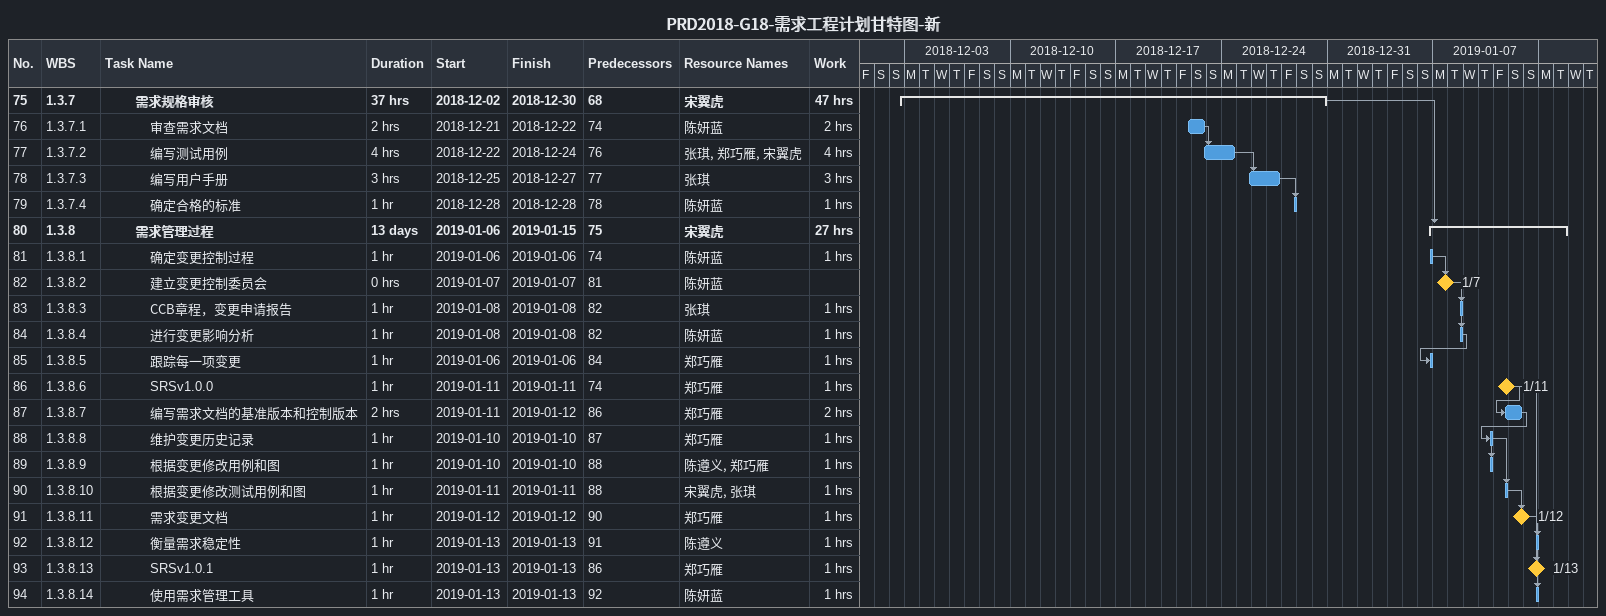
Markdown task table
PRD2018-G18-需求工程计划甘特图-新

| ID | WBS | Task | Duration | Start | Finish | Predecessors | Resources | Work (h) |
|---|---|---|---|---|---|---|---|---|
| 75 | 1.3.7 | **需求规格审核** | 37h | 2018-12-02 | 2018-12-30 | 68 | 宋翼虎 | 47 |
| 76 | 1.3.7.1 | 审查需求文档 | 2h | 2018-12-21 | 2018-12-22 | 74 | 陈妍蓝 | 2 |
| 77 | 1.3.7.2 | 编写测试用例 | 4h | 2018-12-22 | 2018-12-24 | 76 | 张琪, 郑巧雁, 宋翼虎 | 4 |
| 78 | 1.3.7.3 | 编写用户手册 | 3h | 2018-12-25 | 2018-12-27 | 77 | 张琪 | 3 |
| 79 | 1.3.7.4 | 确定合格的标准 | 1h | 2018-12-28 | 2018-12-28 | 78 | 陈妍蓝 | 1 |
| 80 | 1.3.8 | **需求管理过程** | 13d | 2019-01-06 | 2019-01-15 | 75 | 宋翼虎 | 27 |
| 81 | 1.3.8.1 | 确定变更控制过程 | 1h | 2019-01-06 | 2019-01-06 | 74 | 陈妍蓝 | 1 |
| 82 | 1.3.8.2 | 建立变更控制委员会 | 0h | 2019-01-07 | 2019-01-07 | 81 | 陈妍蓝 |  |
| 83 | 1.3.8.3 | CCB章程，变更申请报告 | 1h | 2019-01-08 | 2019-01-08 | 82 | 张琪 | 1 |
| 84 | 1.3.8.4 | 进行变更影响分析 | 1h | 2019-01-08 | 2019-01-08 | 82 | 陈妍蓝 | 1 |
| 85 | 1.3.8.5 | 跟踪每一项变更 | 1h | 2019-01-06 | 2019-01-06 | 84 | 郑巧雁 | 1 |
| 86 | 1.3.8.6 | SRSv1.0.0 | 1h | 2019-01-11 | 2019-01-11 | 74 | 郑巧雁 | 1 |
| 87 | 1.3.8.7 | 编写需求文档的基准版本和控制版本 | 2h | 2019-01-11 | 2019-01-12 | 86 | 郑巧雁 | 2 |
| 88 | 1.3.8.8 | 维护变更历史记录 | 1h | 2019-01-10 | 2019-01-10 | 87 | 郑巧雁 | 1 |
| 89 | 1.3.8.9 | 根据变更修改用例和图 | 1h | 2019-01-10 | 2019-01-10 | 88 | 陈遵义, 郑巧雁 | 1 |
| 90 | 1.3.8.10 | 根据变更修改测试用例和图 | 1h | 2019-01-11 | 2019-01-11 | 88 | 宋翼虎, 张琪 | 1 |
| 91 | 1.3.8.11 | 需求变更文档 | 1h | 2019-01-12 | 2019-01-12 | 90 | 郑巧雁 | 1 |
| 92 | 1.3.8.12 | 衡量需求稳定性 | 1h | 2019-01-13 | 2019-01-13 | 91 | 陈遵义 | 1 |
| 93 | 1.3.8.13 | SRSv1.0.1 | 1h | 2019-01-13 | 2019-01-13 | 86 | 郑巧雁 | 1 |
| 94 | 1.3.8.14 | 使用需求管理工具 | 1h | 2019-01-13 | 2019-01-13 | 92 | 陈妍蓝 | 1 |
